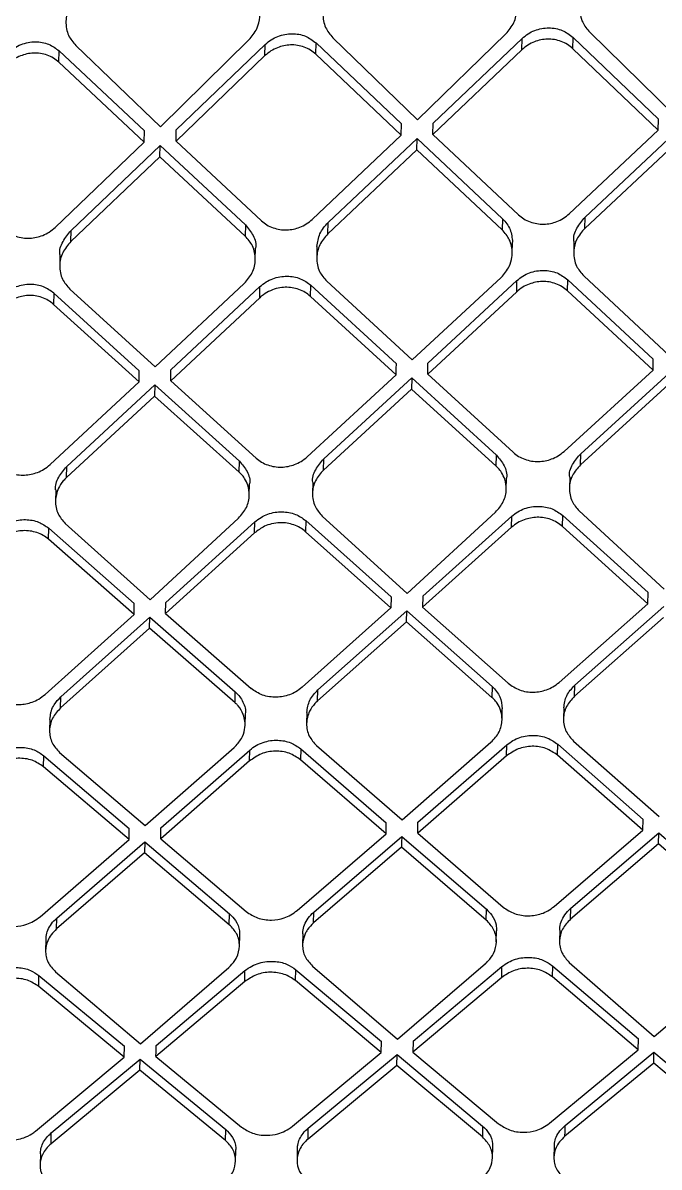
# Model space of a CAD drawing. Extents: x 939 to 1039, y 781 to 934.
# Drawn here: x 962.289 to 963.174, y 880.54 to 882.131 of the extents above; entities that cross this region are included whole.
import ezdxf

# ---------------------------------------------------------------- set-up
doc = ezdxf.new("R2010")
doc.units = 0
doc.header["$MEASUREMENT"] = 0
doc.layers.add('1', color=4, linetype='Continuous')

# ---------------------------------------------------------------- blocks, each defined once
blk = doc.blocks.new('Envoy')
at = {"layer": '1', "color": 3, "linetype": 'Continuous', "lineweight": 25}
for p, q in [((23.8266, 82.8119), (23.9496, 82.9325)), ((24.066, 82.9357), (24.1839, 82.8217)), ((24.1839, 82.8217), (24.3068, 82.9411)), ((24.2058, 82.8169), (24.3295, 82.9347)), ((24.3292, 82.919), (24.3295, 82.9347)), ((24.4, 82.9203), (24.4003, 82.936)), ((24.4003, 82.936), (24.519, 82.8226)), ((24.4233, 82.9432), (24.5411, 82.8281)), ((23.6854, 82.9016), (23.6857, 82.9172)), ((23.6857, 82.9173), (23.8045, 82.806)), ((23.7087, 82.9249), (23.8266, 82.8119)), ((23.8485, 82.8074), (23.9723, 82.9263)), ((23.9719, 82.9107), (23.9723, 82.9263)), ((24.0427, 82.9126), (24.043, 82.9283)), ((24.043, 82.9283), (24.1618, 82.8159)), ((24.3292, 82.919), (24.2054, 82.8013)), ((24.5186, 82.807), (24.3999, 82.9203)), ((23.8041, 82.7904), (23.6854, 82.9015)), ((23.9719, 82.9107), (23.8482, 82.7918)), ((24.1614, 82.8003), (24.0427, 82.9126)), ((24.5186, 82.807), (24.519, 82.8226)), ((23.8041, 82.7904), (23.8045, 82.806)), ((23.8482, 82.7918), (23.8485, 82.8074)), ((24.1614, 82.8003), (24.1618, 82.8159)), ((24.2054, 82.8013), (24.2058, 82.8169)), ((24.3949, 82.6909), (24.5186, 82.807)), ((23.6804, 82.672), (23.8041, 82.7904)), ((23.8482, 82.7918), (23.9669, 82.6812)), ((24.0377, 82.6831), (24.1614, 82.8003)), ((24.0596, 82.6787), (24.1833, 82.7956)), ((24.183, 82.78), (24.1833, 82.7956)), ((24.1833, 82.7956), (24.3021, 82.6841)), ((24.2054, 82.8013), (24.3242, 82.6896)), ((24.4168, 82.6862), (24.5405, 82.802)), ((23.7023, 82.6678), (23.826, 82.7859)), ((23.8257, 82.7702), (23.826, 82.7859)), ((23.826, 82.7859), (23.9448, 82.6755)), ((24.183, 82.78), (24.0593, 82.6631)), ((24.3017, 82.6686), (24.183, 82.78)), ((24.5402, 82.7864), (24.4165, 82.6706)), ((23.8257, 82.7702), (23.7019, 82.6522)), ((23.9444, 82.66), (23.8257, 82.7702)), ((23.9448, 82.6755), (23.9444, 82.66)), ((24.0592, 82.6631), (24.0596, 82.6787)), ((24.3021, 82.6841), (24.3017, 82.6686)), ((24.4165, 82.6706), (24.4168, 82.6862)), ((23.7019, 82.6522), (23.7023, 82.6678)), ((24.0442, 82.6452), (24.0439, 82.6297)), ((24.3156, 82.6358), (24.316, 82.6513)), ((24.4015, 82.6528), (24.4011, 82.6373)), ((23.6869, 82.6342), (23.6866, 82.6186)), ((23.9584, 82.6273), (23.9587, 82.6429)), ((24.0578, 82.5971), (24.1766, 82.4877)), ((24.1766, 82.4877), (24.3003, 82.6025)), ((24.1985, 82.4834), (24.3222, 82.598)), ((24.3218, 82.5825), (24.3222, 82.598)), ((24.3926, 82.5837), (24.3929, 82.5992)), ((24.3929, 82.5992), (24.5117, 82.4889)), ((24.4151, 82.6046), (24.5338, 82.494)), ((23.6784, 82.5805), (23.678, 82.5649)), ((23.7972, 82.4726), (23.6784, 82.5805)), ((23.7005, 82.5862), (23.8193, 82.4781)), ((23.8193, 82.4781), (23.943, 82.5939)), ((23.8412, 82.474), (23.9649, 82.5896)), ((23.9646, 82.5741), (23.9649, 82.5896)), ((24.0353, 82.576), (24.0357, 82.5915)), ((24.0357, 82.5916), (24.1545, 82.4824)), ((24.3218, 82.5825), (24.1982, 82.4679)), ((24.5114, 82.4734), (24.3926, 82.5837)), ((23.678, 82.5649), (23.7968, 82.4571)), ((23.9646, 82.5741), (23.8409, 82.4585)), ((24.1541, 82.4669), (24.0353, 82.576)), ((24.5114, 82.4734), (24.5117, 82.4889)), ((23.7968, 82.4571), (23.7972, 82.4726)), ((23.8409, 82.4585), (23.8412, 82.474)), ((24.1982, 82.4679), (24.1985, 82.4834)), ((24.3877, 82.3605), (24.5114, 82.4734)), ((24.4108, 82.3573), (24.5333, 82.4689)), ((23.6731, 82.3423), (23.7968, 82.4571)), ((23.6963, 82.3396), (23.8187, 82.4531)), ((23.8187, 82.4531), (23.8184, 82.4376)), ((23.8187, 82.4531), (23.9364, 82.347)), ((23.8409, 82.4585), (23.9597, 82.3512)), ((24.0305, 82.353), (24.1541, 82.4669)), ((24.0536, 82.3501), (24.176, 82.4627)), ((24.176, 82.4626), (24.1757, 82.4472)), ((24.176, 82.4627), (24.2937, 82.3553)), ((24.1982, 82.4679), (24.317, 82.3593)), ((24.5329, 82.4534), (24.4105, 82.3419)), ((23.8184, 82.4376), (23.6959, 82.3241)), ((23.9361, 82.3316), (23.8184, 82.4376)), ((24.1757, 82.4472), (24.0532, 82.3347)), ((24.2934, 82.3399), (24.1757, 82.4472)), ((23.9361, 82.3316), (23.9364, 82.347)), ((24.0532, 82.3347), (24.0536, 82.3501)), ((24.2934, 82.3399), (24.2937, 82.3553)), ((24.4105, 82.3419), (24.4108, 82.3573)), ((23.6959, 82.3241), (23.6963, 82.3396)), ((23.95, 82.2999), (23.9504, 82.3153)), ((24.0382, 82.3176), (24.0379, 82.3022)), ((24.3073, 82.308), (24.3076, 82.3234)), ((24.3955, 82.3249), (24.3951, 82.3095)), ((23.6809, 82.307), (23.6806, 82.2916)), ((24.4087, 82.2779), (24.5267, 82.1689)), ((23.8122, 82.1542), (23.935, 82.2678)), ((23.8341, 82.1505), (23.9578, 82.2626)), ((23.9574, 82.2472), (23.9578, 82.2626)), ((24.0285, 82.2644), (24.0282, 82.249)), ((24.0285, 82.2644), (24.1474, 82.1584)), ((24.0515, 82.2708), (24.1695, 82.1632)), ((24.1695, 82.1632), (24.2923, 82.276)), ((24.1914, 82.1593), (24.315, 82.2705)), ((24.3147, 82.2551), (24.315, 82.2705)), ((24.3854, 82.2563), (24.3858, 82.2717)), ((24.3858, 82.2717), (24.5046, 82.1643)), ((23.6709, 82.2385), (23.6712, 82.2539)), ((23.6712, 82.2539), (23.7901, 82.1492)), ((23.6942, 82.2604), (23.8122, 82.1542)), ((23.9574, 82.2472), (23.8338, 82.1352)), ((24.147, 82.143), (24.0282, 82.249)), ((24.3147, 82.2551), (24.1911, 82.1439)), ((24.5043, 82.1489), (24.3854, 82.2563)), ((23.7898, 82.1339), (23.6709, 82.2385)), ((24.1474, 82.1584), (24.147, 82.143)), ((24.1914, 82.1593), (24.1911, 82.1439)), ((24.5043, 82.1489), (24.5046, 82.1643)), ((23.7898, 82.1339), (23.7901, 82.1492)), ((23.8338, 82.1352), (23.8341, 82.1505)), ((23.8338, 82.1352), (23.9527, 82.031)), ((24.147, 82.143), (24.0235, 82.0327)), ((24.0454, 82.0291), (24.169, 82.1392)), ((24.1686, 82.1238), (24.169, 82.1392)), ((24.169, 82.1392), (24.2878, 82.0338)), ((24.1911, 82.1439), (24.3099, 82.0383)), ((24.3807, 82.0394), (24.5043, 82.1489)), ((24.4026, 82.0355), (24.5262, 82.1448)), ((23.6662, 82.0228), (23.7898, 82.1339)), ((23.6881, 82.0194), (23.8117, 82.1303)), ((23.8114, 82.1149), (23.8117, 82.1303)), ((23.8117, 82.1303), (23.9306, 82.0263)), ((24.1686, 82.1238), (24.0451, 82.0138)), ((24.2875, 82.0185), (24.1686, 82.1238)), ((24.5258, 82.1295), (24.4023, 82.0202)), ((23.8114, 82.1149), (23.6878, 82.0041)), ((23.9303, 82.011), (23.8114, 82.1149)), ((23.9303, 82.011), (23.9306, 82.0263)), ((24.0451, 82.0138), (24.0454, 82.0291)), ((24.2878, 82.0338), (24.2875, 82.0185)), ((24.4023, 82.0202), (24.4026, 82.0355)), ((23.6878, 82.0041), (23.6881, 82.0194)), ((23.9442, 81.9802), (23.9446, 81.9956)), ((24.0301, 81.9976), (24.0297, 81.9823)), ((24.3015, 81.9876), (24.3018, 82.0028)), ((24.3873, 82.0041), (24.3869, 81.9888)), ((23.6728, 81.988), (23.6724, 81.9727)), ((23.8054, 81.8405), (23.9289, 81.949)), ((23.8273, 81.8373), (23.9508, 81.9455)), ((23.9505, 81.9303), (23.9508, 81.9455)), ((24.0216, 81.9472), (24.0213, 81.9319)), ((24.0216, 81.9472), (24.1405, 81.8442)), ((24.0437, 81.9516), (24.1626, 81.8484)), ((24.1626, 81.8484), (24.2861, 81.9562)), ((24.1845, 81.845), (24.3081, 81.9525)), ((24.3077, 81.9373), (24.3081, 81.9525)), ((24.3785, 81.9383), (24.3788, 81.9535)), ((24.3788, 81.9535), (24.4977, 81.8491)), ((24.4009, 81.9579), (24.5198, 81.8532)), ((23.664, 81.9223), (23.6643, 81.9376)), ((23.6643, 81.9376), (23.7832, 81.8362)), ((23.6864, 81.9422), (23.8054, 81.8405)), ((23.9505, 81.9303), (23.827, 81.8221)), ((24.1402, 81.8289), (24.0213, 81.9319)), ((24.3077, 81.9373), (24.1842, 81.8297)), ((24.4974, 81.8339), (24.3785, 81.9383)), ((23.7829, 81.8209), (23.664, 81.9223)), ((24.4974, 81.8339), (24.4977, 81.8491)), ((23.7829, 81.8209), (23.7832, 81.8362)), ((24.1402, 81.8289), (24.1405, 81.8442)), ((24.1842, 81.8297), (24.1845, 81.845)), ((24.3739, 81.728), (24.4974, 81.8339)), ((23.6594, 81.7138), (23.7829, 81.8209)), ((23.6825, 81.712), (23.8049, 81.8178)), ((23.8049, 81.8178), (23.8045, 81.8025)), ((23.8049, 81.8178), (23.9227, 81.7179)), ((23.827, 81.8221), (23.9459, 81.721)), ((24.0167, 81.7224), (24.1402, 81.8289)), ((24.0398, 81.7203), (24.1621, 81.8255)), ((24.1621, 81.8255), (24.2799, 81.7242)), ((24.1842, 81.8297), (24.3031, 81.7271)), ((24.397, 81.7256), (24.5193, 81.8302)), ((24.519, 81.815), (24.5193, 81.8302)), ((24.5193, 81.8302), (24.6371, 81.7275)), ((23.8045, 81.8025), (23.6822, 81.6968)), ((23.9223, 81.7027), (23.8045, 81.8025)), ((24.1618, 81.8103), (24.0395, 81.7051)), ((24.2796, 81.709), (24.1618, 81.8103)), ((24.519, 81.815), (24.3967, 81.7104)), ((24.6367, 81.7123), (24.519, 81.815)), ((24.2796, 81.709), (24.2799, 81.7242)), ((24.3967, 81.7104), (24.397, 81.7256)), ((23.6822, 81.6968), (23.6825, 81.712)), ((23.9223, 81.7027), (23.9227, 81.7179)), ((24.0395, 81.7051), (24.0398, 81.7203)), ((24.0245, 81.69), (24.0242, 81.6747)), ((24.2935, 81.679), (24.2939, 81.694)), ((24.3817, 81.6953), (24.3814, 81.68)), ((23.6672, 81.6818), (23.6669, 81.6664)), ((23.9363, 81.6729), (23.9367, 81.688)), ((23.7987, 81.5373), (23.9214, 81.643)), ((24.0378, 81.6452), (24.1559, 81.5437)), ((24.1559, 81.5437), (24.2786, 81.6489)), ((24.1779, 81.5408), (24.3013, 81.6445)), ((24.301, 81.6293), (24.3013, 81.6444)), ((24.3717, 81.63), (24.3721, 81.6452)), ((24.3721, 81.6452), (24.491, 81.5439)), ((24.395, 81.6503), (24.5131, 81.5473)), ((24.5131, 81.5473), (24.6357, 81.6521)), ((23.6573, 81.6169), (23.6576, 81.6321)), ((23.6576, 81.6321), (23.7766, 81.5337)), ((23.6806, 81.6373), (23.7987, 81.5373)), ((23.8207, 81.5347), (23.9441, 81.6388)), ((23.9438, 81.6236), (23.9441, 81.6387)), ((24.0145, 81.6249), (24.0149, 81.6401)), ((24.0149, 81.6401), (24.1339, 81.5402)), ((24.301, 81.6293), (24.1776, 81.5256)), ((24.4907, 81.5287), (24.3717, 81.63)), ((23.7763, 81.5185), (23.6573, 81.6169)), ((23.9438, 81.6236), (23.8203, 81.5195)), ((24.1335, 81.525), (24.0145, 81.6249)), ((23.7763, 81.5185), (23.7766, 81.5337)), ((24.1335, 81.525), (24.1339, 81.5402)), ((24.1779, 81.5408), (24.1776, 81.5256)), ((24.4907, 81.5287), (24.491, 81.5439)), ((23.6529, 81.4158), (23.7763, 81.5185)), ((23.6748, 81.4134), (23.7982, 81.5159)), ((23.7979, 81.5007), (23.7982, 81.5159)), ((23.7982, 81.5159), (23.9173, 81.4181)), ((23.8203, 81.5195), (23.9394, 81.4214)), ((24.0101, 81.4226), (24.1335, 81.525)), ((24.0321, 81.4199), (24.1555, 81.5221)), ((24.1551, 81.5069), (24.1555, 81.5221)), ((24.1555, 81.5221), (24.2745, 81.4228)), ((24.1776, 81.5256), (24.2965, 81.426)), ((24.3673, 81.4266), (24.4907, 81.5287)), ((24.3892, 81.4237), (24.5126, 81.5255)), ((24.5123, 81.5103), (24.5126, 81.5255)), ((24.5126, 81.5255), (24.6316, 81.4248)), ((23.7979, 81.5007), (23.6745, 81.3982)), ((23.917, 81.4029), (23.7979, 81.5007)), ((24.1551, 81.5069), (24.0317, 81.4047)), ((24.2741, 81.4076), (24.1551, 81.5069)), ((24.5123, 81.5103), (24.3889, 81.4086)), ((24.6313, 81.4097), (24.5123, 81.5103)), ((24.0317, 81.4048), (24.0321, 81.4199)), ((24.2745, 81.4228), (24.2741, 81.4076)), ((23.6745, 81.3982), (23.6748, 81.4134)), ((23.917, 81.4029), (23.9173, 81.4181)), ((23.931, 81.3742), (23.9313, 81.3893)), ((24.0168, 81.3907), (24.0165, 81.3755)), ((24.2881, 81.3786), (24.2885, 81.3937)), ((24.3739, 81.3945), (24.3736, 81.3792)), ((23.6596, 81.3843), (23.6592, 81.3691))]:
    blk.add_line(p, q, dxfattribs=at)
at = {"layer": '1', "color": 3, "linetype": 'Continuous', "lineweight": 25, "flags": 128}
for points in [[(24.1541, 82.4669), (24.1543, 82.4756), (24.1545, 82.4824)], [(24.1621, 81.8255), (24.1619, 81.817), (24.1618, 81.8103)]]:
    blk.add_lwpolyline(points, dxfattribs=at)
at = {"layer": '1', "color": 3, "linetype": 'Continuous', "lineweight": 25}
for points, knots in [([(24.4251, 83.0107), (24.4209, 83.0057), (24.4126, 82.9958), (24.4091, 82.9795), (24.4102, 82.9666), (24.4138, 82.9546), (24.4196, 82.9476), (24.4233, 82.9432)], [0, 0, 0, 0, 0.248808, 0.498641, 0.642241, 0.773763, 1, 1, 1, 1]), ([(23.9496, 82.9325), (23.9537, 82.9375), (23.9615, 82.947), (23.9643, 82.9596), (23.9648, 82.9693), (23.964, 82.9767), (23.9603, 82.9887), (23.9544, 82.9957), (23.9507, 83.0001)], [0, 0, 0, 0, 0.248684, 0.4712, 0.498743, 0.641581, 0.772823, 1, 1, 1, 1]), ([(24.0678, 83.0032), (24.0637, 82.9983), (24.0558, 82.9889), (24.0529, 82.9764), (24.0523, 82.9667), (24.0529, 82.9592), (24.0565, 82.9472), (24.0623, 82.9401), (24.066, 82.9357)], [0, 0, 0, 0, 0.248726, 0.468606, 0.49884, 0.640832, 0.771761, 1, 1, 1, 1]), ([(24.3069, 82.9411), (24.311, 82.9461), (24.3192, 82.9561), (24.3225, 82.9723), (24.3213, 82.9853), (24.3175, 82.9972), (24.3117, 83.0042), (24.308, 83.0086)], [0, 0, 0, 0, 0.248733, 0.498528, 0.643009, 0.774827, 1, 1, 1, 1]), ([(23.7105, 82.9925), (23.7064, 82.9875), (23.6981, 82.9774), (23.6946, 82.9612), (23.6956, 82.9484), (23.6992, 82.9364), (23.705, 82.9293), (23.7087, 82.9249)], [0, 0, 0, 0, 0.248874, 0.498609, 0.639405, 0.76996, 1, 1, 1, 1]), ([(24.3295, 82.9347), (24.3322, 82.9369), (24.3374, 82.9414), (24.3467, 82.9459), (24.3565, 82.9487), (24.3696, 82.9498), (24.3858, 82.947), (24.3955, 82.9396), (24.4003, 82.936)], [0, 0, 0, 0, 0.134603, 0.266077, 0.394615, 0.520447, 0.76387, 1, 1, 1, 1]), ([(23.9723, 82.9264), (23.9749, 82.9286), (23.9802, 82.9332), (23.9897, 82.9378), (23.9995, 82.9406), (24.0126, 82.9418), (24.0287, 82.9391), (24.0383, 82.9318), (24.043, 82.9283)], [0, 0, 0, 0, 0.13654, 0.269368, 0.398672, 0.524772, 0.767112, 1, 1, 1, 1]), ([(24.4, 82.9203), (24.3975, 82.9224), (24.3926, 82.9265), (24.3838, 82.9308), (24.3743, 82.9333), (24.3617, 82.9342), (24.3488, 82.9315), (24.3371, 82.9257), (24.3319, 82.9213), (24.3292, 82.919)], [0, 0, 0, 0, 0.128149, 0.254211, 0.37854, 0.501459, 0.73579, 0.864217, 1, 1, 1, 1]), ([(23.6854, 82.9016), (23.6829, 82.9036), (23.6781, 82.9076), (23.6692, 82.9117), (23.6597, 82.9141), (23.6471, 82.9147), (23.6343, 82.9118), (23.6225, 82.9059), (23.6173, 82.9013), (23.6146, 82.899)], [0, 0, 0, 0, 0.126625, 0.252168, 0.376967, 0.501441, 0.732699, 0.861886, 1, 1, 1, 1]), ([(23.6149, 82.9147), (23.6176, 82.917), (23.623, 82.9216), (23.6325, 82.9264), (23.6425, 82.9293), (23.6555, 82.9305), (23.6715, 82.9279), (23.6811, 82.9207), (23.6857, 82.9173)], [0, 0, 0, 0, 0.138402, 0.272588, 0.402719, 0.529092, 0.770331, 1, 1, 1, 1]), ([(24.0427, 82.9126), (24.0402, 82.9146), (24.0354, 82.9187), (24.0265, 82.9229), (24.0171, 82.9253), (24.0044, 82.9261), (23.9916, 82.9233), (23.9798, 82.9174), (23.9746, 82.913), (23.9719, 82.9107)], [0, 0, 0, 0, 0.127381, 0.253212, 0.377779, 0.5015, 0.734302, 0.863091, 1, 1, 1, 1]), ([(23.9448, 82.6755), (23.9486, 82.6708), (23.9563, 82.6614), (23.9601, 82.6489), (23.9587, 82.6429), (23.9587, 82.6429)], [0, 0, 0, 0, 0.502267, 0.994864, 1, 1, 1, 1]), ([(23.9669, 82.6812), (23.9693, 82.6792), (23.9742, 82.6752), (23.983, 82.6712), (23.9924, 82.6688), (24.0052, 82.668), (24.018, 82.6707), (24.0298, 82.6765), (24.035, 82.6809), (24.0377, 82.6831)], [0, 0, 0, 0, 0.125752, 0.251042, 0.376151, 0.501358, 0.735165, 0.863758, 1, 1, 1, 1]), ([(24.0442, 82.6452), (24.045, 82.6514), (24.0466, 82.6639), (24.0553, 82.6737), (24.0596, 82.6787)], [0, 0, 0, 0, 0.499693, 1, 1, 1, 1]), ([(24.3021, 82.6841), (24.3062, 82.6793), (24.3144, 82.6698), (24.3154, 82.6574), (24.316, 82.6513)], [0, 0, 0, 0, 0.503681, 1, 1, 1, 1]), ([(24.3242, 82.6896), (24.3266, 82.6876), (24.3315, 82.6836), (24.3403, 82.6794), (24.3497, 82.6769), (24.3624, 82.676), (24.3753, 82.6786), (24.3871, 82.6844), (24.3923, 82.6887), (24.3949, 82.6909)], [0, 0, 0, 0, 0.126621, 0.252193, 0.376982, 0.50131, 0.736848, 0.865022, 1, 1, 1, 1]), ([(24.4015, 82.6529), (24.4015, 82.6529), (24.4003, 82.6589), (24.4047, 82.6716), (24.4128, 82.6813), (24.4168, 82.6862)], [0, 0, 0, 0, 0.001048, 0.501717, 1, 1, 1, 1]), ([(23.6096, 82.6694), (23.612, 82.6674), (23.6168, 82.6635), (23.6256, 82.6595), (23.6351, 82.6572), (23.6478, 82.6565), (23.6606, 82.6594), (23.6724, 82.6653), (23.6776, 82.6697), (23.6804, 82.672)], [0, 0, 0, 0, 0.124856, 0.249848, 0.375241, 0.501285, 0.733376, 0.862424, 1, 1, 1, 1]), ([(23.6869, 82.6342), (23.6869, 82.6342), (23.6857, 82.6402), (23.6902, 82.653), (23.6982, 82.6629), (23.7023, 82.6678)], [0, 0, 0, 0, 0.000327, 0.500795, 1, 1, 1, 1]), ([(23.943, 82.5939), (23.9472, 82.5988), (23.9555, 82.6086), (23.959, 82.6245), (23.9578, 82.6371), (23.9541, 82.6488), (23.9482, 82.6556), (23.9444, 82.66)], [0, 0, 0, 0, 0.24904, 0.498605, 0.639788, 0.770538, 1, 1, 1, 1]), ([(24.0592, 82.6631), (24.0551, 82.6582), (24.0467, 82.6484), (24.0433, 82.6325), (24.0444, 82.62), (24.0481, 82.6083), (24.054, 82.6014), (24.0578, 82.5971)], [0, 0, 0, 0, 0.249115, 0.498679, 0.63862, 0.768927, 1, 1, 1, 1]), ([(24.3003, 82.6025), (24.3045, 82.6074), (24.3117, 82.6158), (24.3149, 82.6274), (24.3155, 82.6334), (24.3156, 82.6351), (24.3157, 82.639), (24.3151, 82.6457), (24.3113, 82.6574), (24.3054, 82.6643), (24.3017, 82.6686)], [0, 0, 0, 0, 0.248768, 0.431474, 0.479738, 0.496931, 0.499055, 0.641916, 0.77314, 1, 1, 1, 1]), ([(24.4165, 82.6706), (24.4123, 82.6658), (24.4044, 82.6566), (24.4015, 82.6443), (24.401, 82.6348), (24.4017, 82.6275), (24.4054, 82.6158), (24.4113, 82.6089), (24.415, 82.6046)], [0, 0, 0, 0, 0.248969, 0.469997, 0.498906, 0.640485, 0.771304, 1, 1, 1, 1]), ([(23.7019, 82.6522), (23.6978, 82.6473), (23.6894, 82.6374), (23.6859, 82.6216), (23.6871, 82.6091), (23.6907, 82.5974), (23.6967, 82.5906), (23.7005, 82.5862)], [0, 0, 0, 0, 0.249166, 0.498702, 0.637209, 0.767012, 1, 1, 1, 1]), ([(24.3222, 82.598), (24.3248, 82.6002), (24.3301, 82.6046), (24.3395, 82.609), (24.3494, 82.6117), (24.3625, 82.6127), (24.3785, 82.6099), (24.3882, 82.6028), (24.3929, 82.5992)], [0, 0, 0, 0, 0.135599, 0.267938, 0.397112, 0.52329, 0.766337, 1, 1, 1, 1]), ([(23.9649, 82.5896), (23.9676, 82.5919), (23.973, 82.5964), (23.9825, 82.6009), (23.9925, 82.6036), (24.0056, 82.6046), (24.0215, 82.602), (24.031, 82.595), (24.0357, 82.5916)], [0, 0, 0, 0, 0.13792, 0.271907, 0.402079, 0.528608, 0.770335, 1, 1, 1, 1]), ([(24.3926, 82.5837), (24.3901, 82.5858), (24.3853, 82.5898), (24.3764, 82.5939), (24.367, 82.5964), (24.3544, 82.5972), (24.3416, 82.5947), (24.3298, 82.589), (24.3245, 82.5847), (24.3218, 82.5825)], [0, 0, 0, 0, 0.127387, 0.25322, 0.37771, 0.501178, 0.734705, 0.86343, 1, 1, 1, 1]), ([(23.6784, 82.5805), (23.6738, 82.5838), (23.6643, 82.5906), (23.6486, 82.5932), (23.6355, 82.5922), (23.6255, 82.5894), (23.6158, 82.5848), (23.6103, 82.5802), (23.6076, 82.5779)], [0, 0, 0, 0, 0.22539, 0.465688, 0.592616, 0.723838, 0.859613, 1, 1, 1, 1]), ([(24.0353, 82.576), (24.0329, 82.578), (24.028, 82.582), (24.0192, 82.586), (24.0098, 82.5884), (24, 82.589), (23.9897, 82.5877), (23.9794, 82.5843), (23.9707, 82.5796), (23.9662, 82.5756), (23.9646, 82.5741)], [0, 0, 0, 0, 0.126359, 0.251754, 0.37646, 0.500722, 0.623888, 0.76719, 0.913225, 1, 1, 1, 1]), ([(23.678, 82.565), (23.6756, 82.5669), (23.6707, 82.5708), (23.6619, 82.5748), (23.6525, 82.5771), (23.6399, 82.5777), (23.6271, 82.5749), (23.6153, 82.5691), (23.61, 82.5647), (23.6072, 82.5623)], [0, 0, 0, 0, 0.125562, 0.250785, 0.375876, 0.501155, 0.730499, 0.860309, 1, 1, 1, 1]), ([(24.317, 82.3593), (24.3194, 82.3573), (24.3242, 82.3534), (24.333, 82.3494), (24.3424, 82.3469), (24.3551, 82.346), (24.368, 82.3486), (24.3798, 82.3541), (24.385, 82.3583), (24.3877, 82.3605)], [0, 0, 0, 0, 0.125667, 0.250965, 0.376009, 0.501078, 0.73599, 0.864425, 1, 1, 1, 1]), ([(23.6024, 82.3397), (23.6074, 82.3362), (23.6151, 82.3308), (23.6278, 82.3279), (23.6404, 82.3272), (23.6532, 82.33), (23.6651, 82.3356), (23.6704, 82.34), (23.6732, 82.3422)], [0, 0, 0, 0, 0.247193, 0.373113, 0.500372, 0.730933, 0.860739, 1, 1, 1, 1]), ([(23.9364, 82.347), (23.9403, 82.3424), (23.9479, 82.3334), (23.9517, 82.3212), (23.9503, 82.3154), (23.9503, 82.3153)], [0, 0, 0, 0, 0.502285, 0.991061, 1, 1, 1, 1]), ([(23.9597, 82.3512), (23.9621, 82.3493), (23.9669, 82.3454), (23.9757, 82.3415), (23.9851, 82.3391), (23.9978, 82.3383), (24.0107, 82.3409), (24.0225, 82.3465), (24.0278, 82.3508), (24.0305, 82.353)], [0, 0, 0, 0, 0.124634, 0.249582, 0.375015, 0.501083, 0.733799, 0.862795, 1, 1, 1, 1]), ([(24.0382, 82.3176), (24.0382, 82.3176), (24.0372, 82.3235), (24.0415, 82.3359), (24.0495, 82.3454), (24.0536, 82.3501)], [0, 0, 0, 0, 0.004228, 0.502526, 1, 1, 1, 1]), ([(24.2937, 82.3553), (24.2975, 82.3507), (24.3051, 82.3416), (24.3089, 82.3294), (24.3076, 82.3236), (24.3075, 82.3234)], [0, 0, 0, 0, 0.498629, 0.986558, 1, 1, 1, 1]), ([(24.3955, 82.3249), (24.3955, 82.3249), (24.394, 82.3306), (24.3988, 82.3432), (24.4068, 82.3526), (24.4108, 82.3573)], [0, 0, 0, 0, 0.000548, 0.500955, 1, 1, 1, 1]), ([(24.4105, 82.3419), (24.4063, 82.3372), (24.398, 82.3277), (24.3945, 82.3124), (24.3956, 82.3002), (24.3992, 82.2889), (24.405, 82.2822), (24.4087, 82.2779)], [0, 0, 0, 0, 0.249358, 0.498897, 0.63862, 0.768817, 1, 1, 1, 1]), ([(23.6809, 82.307), (23.6809, 82.3071), (23.6798, 82.3129), (23.6842, 82.3253), (23.6922, 82.3348), (23.6963, 82.3396)], [0, 0, 0, 0, 0.006076, 0.50317, 1, 1, 1, 1]), ([(23.935, 82.2678), (23.9392, 82.2726), (23.9474, 82.2821), (23.951, 82.2987), (23.949, 82.3127), (23.9443, 82.3223), (23.9399, 82.3283), (23.9371, 82.3307), (23.9361, 82.3316)], [0, 0, 0, 0, 0.249418, 0.498327, 0.694249, 0.843135, 0.944944, 1, 1, 1, 1]), ([(24.0532, 82.3347), (24.0491, 82.3299), (24.0408, 82.3205), (24.0373, 82.3052), (24.0384, 82.2931), (24.0419, 82.2818), (24.0477, 82.2751), (24.0515, 82.2708)], [0, 0, 0, 0, 0.249388, 0.498901, 0.636708, 0.766299, 1, 1, 1, 1]), ([(24.2923, 82.276), (24.2964, 82.2807), (24.3046, 82.2902), (24.3082, 82.3068), (24.3062, 82.3209), (24.3015, 82.3306), (24.2971, 82.3366), (24.2943, 82.339), (24.2934, 82.3399)], [0, 0, 0, 0, 0.249285, 0.498346, 0.695515, 0.844885, 0.94627, 1, 1, 1, 1]), ([(23.6959, 82.3241), (23.6944, 82.3226), (23.6899, 82.3182), (23.6833, 82.3077), (23.68, 82.2946), (23.681, 82.2826), (23.6845, 82.2714), (23.6904, 82.2647), (23.6942, 82.2604)], [0, 0, 0, 0, 0.084077, 0.250228, 0.499457, 0.635501, 0.764392, 1, 1, 1, 1]), ([(24.315, 82.2705), (24.3177, 82.2727), (24.3231, 82.277), (24.3326, 82.2813), (24.3425, 82.2838), (24.3556, 82.2847), (24.3715, 82.282), (24.3811, 82.275), (24.3858, 82.2717)], [0, 0, 0, 0, 0.137092, 0.270563, 0.400529, 0.527133, 0.769485, 1, 1, 1, 1]), ([(23.6004, 82.2514), (23.6033, 82.2537), (23.6088, 82.2582), (23.6187, 82.2627), (23.6289, 82.2653), (23.642, 82.2662), (23.6575, 82.2636), (23.6668, 82.257), (23.6712, 82.2539)], [0, 0, 0, 0, 0.143044, 0.280841, 0.413399, 0.540887, 0.779849, 1, 1, 1, 1]), ([(23.9578, 82.2626), (23.9605, 82.2648), (23.966, 82.2692), (23.9757, 82.2736), (23.9857, 82.2762), (23.9988, 82.2771), (24.0145, 82.2744), (24.024, 82.2677), (24.0285, 82.2644)], [0, 0, 0, 0, 0.139995, 0.27557, 0.406801, 0.53384, 0.774535, 1, 1, 1, 1]), ([(24.3854, 82.2563), (24.383, 82.2582), (24.3781, 82.2621), (24.3665, 82.2675), (24.3506, 82.2701), (24.3346, 82.267), (24.3227, 82.2615), (24.3174, 82.2573), (24.3147, 82.2551)], [0, 0, 0, 0, 0.126741, 0.252487, 0.500328, 0.732692, 0.862048, 1, 1, 1, 1]), ([(23.6709, 82.2385), (23.6685, 82.2403), (23.6637, 82.2441), (23.6549, 82.2479), (23.6455, 82.2502), (23.6329, 82.2508), (23.6202, 82.2482), (23.6083, 82.2427), (23.6029, 82.2383), (23.6001, 82.236)], [0, 0, 0, 0, 0.124413, 0.249245, 0.374666, 0.500872, 0.726942, 0.857678, 1, 1, 1, 1]), ([(24.0282, 82.249), (24.0258, 82.251), (24.0209, 82.2548), (24.0122, 82.2587), (24.0027, 82.2611), (23.9922, 82.2617), (23.9815, 82.2602), (23.9689, 82.2562), (23.9618, 82.2506), (23.9574, 82.2472)], [0, 0, 0, 0, 0.125476, 0.250637, 0.375676, 0.500744, 0.651439, 0.784938, 1, 1, 1, 1]), ([(24.3099, 82.0383), (24.315, 82.0348), (24.3252, 82.0277), (24.3448, 82.0249), (24.3608, 82.0278), (24.3727, 82.0332), (24.378, 82.0373), (24.3807, 82.0394)], [0, 0, 0, 0, 0.248779, 0.499596, 0.73394, 0.863098, 1, 1, 1, 1]), ([(23.9306, 82.0263), (23.9328, 82.0242), (23.9372, 82.0199), (23.9426, 82.0099), (23.9458, 82.0012), (23.9445, 81.9957), (23.9445, 81.9956)], [0, 0, 0, 0, 0.256085, 0.507809, 0.996733, 1, 1, 1, 1]), ([(24.0235, 82.0327), (24.0207, 82.0305), (24.0154, 82.0263), (24.0035, 82.0209), (23.9907, 82.0185), (23.978, 82.0193), (23.9653, 82.0222), (23.9577, 82.0275), (23.9527, 82.031)], [0, 0, 0, 0, 0.139081, 0.268874, 0.499781, 0.626885, 0.753274, 1, 1, 1, 1]), ([(24.0301, 81.9976), (24.0309, 82.0035), (24.0325, 82.0152), (24.0411, 82.0245), (24.0454, 82.0291)], [0, 0, 0, 0, 0.499152, 1, 1, 1, 1]), ([(24.2878, 82.0338), (24.292, 82.0293), (24.3002, 82.0203), (24.3013, 82.0086), (24.3018, 82.0028)], [0, 0, 0, 0, 0.505742, 1, 1, 1, 1]), ([(24.3873, 82.0041), (24.3881, 82.0099), (24.3897, 82.0217), (24.3983, 82.0309), (24.4026, 82.0355)], [0, 0, 0, 0, 0.497854, 1, 1, 1, 1]), ([(23.5954, 82.0204), (23.6004, 82.017), (23.608, 82.0118), (23.6206, 82.009), (23.6332, 82.0083), (23.646, 82.0108), (23.6579, 82.0162), (23.6633, 82.0205), (23.6662, 82.0228)], [0, 0, 0, 0, 0.245013, 0.371445, 0.500176, 0.727154, 0.857951, 1, 1, 1, 1]), ([(23.6728, 81.988), (23.6733, 81.9915), (23.6739, 81.995), (23.6736, 81.9951), (23.6736, 81.9951), (23.6736, 81.9951), (23.6736, 81.9951), (23.6736, 81.9951), (23.6736, 81.9953), (23.674, 81.997), (23.6753, 82.0015), (23.6791, 82.0101), (23.6847, 82.0159), (23.6881, 82.0194)], [0, 0, 0, 0, 0.207092, 0.207103, 0.207162, 0.207222, 0.20737, 0.20777, 0.211002, 0.218915, 0.353535, 0.614103, 1, 1, 1, 1]), ([(23.9289, 81.949), (23.9327, 81.953), (23.9397, 81.9605), (23.9441, 81.9735), (23.9445, 81.985), (23.9417, 81.9963), (23.937, 82.0043), (23.9323, 82.0094), (23.9308, 82.0106), (23.9303, 82.011)], [0, 0, 0, 0, 0.220327, 0.413559, 0.579597, 0.71838, 0.913427, 0.970254, 1, 1, 1, 1]), ([(24.0451, 82.0138), (24.0449, 82.0137), (24.0445, 82.0133), (24.0432, 82.0121), (24.039, 82.0078), (24.0324, 81.9981), (24.0291, 81.9851), (24.0303, 81.9734), (24.0339, 81.9623), (24.0398, 81.9558), (24.0437, 81.9516)], [0, 0, 0, 0, 0.007298, 0.021449, 0.070403, 0.250355, 0.499582, 0.634556, 0.763111, 1, 1, 1, 1]), ([(24.2861, 81.9562), (24.2903, 81.9608), (24.2987, 81.97), (24.3024, 81.9864), (24.3003, 82.0002), (24.2956, 82.0097), (24.2911, 82.0155), (24.2884, 82.0178), (24.2875, 82.0185)], [0, 0, 0, 0, 0.24943, 0.498606, 0.699179, 0.849646, 0.949867, 1, 1, 1, 1]), ([(24.4023, 82.0202), (24.3981, 82.0156), (24.3897, 82.0065), (24.3863, 81.9915), (24.3875, 81.9797), (24.3912, 81.9686), (24.3971, 81.9621), (24.4009, 81.9579)], [0, 0, 0, 0, 0.249583, 0.499071, 0.636263, 0.765624, 1, 1, 1, 1]), ([(23.6878, 82.0041), (23.6836, 81.9995), (23.6752, 81.9902), (23.6718, 81.9754), (23.6729, 81.9638), (23.6765, 81.9529), (23.6825, 81.9464), (23.6864, 81.9422)], [0, 0, 0, 0, 0.249716, 0.499149, 0.632464, 0.760527, 1, 1, 1, 1]), ([(24.3081, 81.9525), (24.3108, 81.9547), (24.3163, 81.9589), (24.326, 81.9631), (24.336, 81.9655), (24.3491, 81.9662), (24.3648, 81.9634), (24.3743, 81.9568), (24.3788, 81.9535)], [0, 0, 0, 0, 0.139532, 0.274852, 0.406057, 0.533136, 0.774222, 1, 1, 1, 1]), ([(23.5935, 81.9354), (23.5965, 81.9377), (23.6022, 81.9422), (23.6125, 81.9465), (23.6229, 81.9489), (23.636, 81.9496), (23.651, 81.9468), (23.6601, 81.9406), (23.6643, 81.9376)], [0, 0, 0, 0, 0.147999, 0.289412, 0.424242, 0.552558, 0.788829, 1, 1, 1, 1]), ([(24.0213, 81.9319), (24.0162, 81.9354), (24.006, 81.9423), (23.9861, 81.9449), (23.9661, 81.9413), (23.9557, 81.9339), (23.9505, 81.9303)], [0, 0, 0, 0, 0.248832, 0.500134, 0.749805, 1, 1, 1, 1]), ([(23.9508, 81.9455), (23.9537, 81.9478), (23.9593, 81.9521), (23.9692, 81.9564), (23.9794, 81.9588), (23.9925, 81.9595), (24.0079, 81.9567), (24.0172, 81.9503), (24.0216, 81.9472)], [0, 0, 0, 0, 0.143508, 0.281696, 0.414579, 0.542268, 0.781083, 1, 1, 1, 1]), ([(24.3785, 81.9383), (24.3734, 81.9418), (24.3631, 81.9489), (24.3433, 81.9517), (24.3234, 81.9482), (24.3129, 81.9409), (24.3077, 81.9373)], [0, 0, 0, 0, 0.250641, 0.500178, 0.749849, 1, 1, 1, 1]), ([(23.664, 81.9223), (23.6589, 81.9257), (23.6513, 81.9309), (23.6387, 81.9337), (23.6256, 81.9344), (23.6088, 81.9312), (23.5984, 81.9238), (23.5932, 81.9201)], [0, 0, 0, 0, 0.246651, 0.372882, 0.500752, 0.750122, 1, 1, 1, 1]), ([(23.827, 81.8221), (23.827, 81.8249), (23.8271, 81.83), (23.8272, 81.8351), (23.8273, 81.8373)], [0, 0, 0, 0, 0.559978, 1, 1, 1, 1]), ([(23.9459, 81.721), (23.9509, 81.7176), (23.9584, 81.7125), (23.9711, 81.7096), (23.9836, 81.7087), (23.9964, 81.711), (24.0084, 81.7161), (24.0138, 81.7203), (24.0167, 81.7224)], [0, 0, 0, 0, 0.243799, 0.370473, 0.499998, 0.725813, 0.856956, 1, 1, 1, 1]), ([(24.2799, 81.7242), (24.2825, 81.7215), (24.2888, 81.7152), (24.2934, 81.7044), (24.2937, 81.6968), (24.2938, 81.694)], [0, 0, 0, 0, 0.314772, 0.750566, 1, 1, 1, 1]), ([(24.3031, 81.7271), (24.3081, 81.7237), (24.3157, 81.7185), (24.3284, 81.7155), (24.341, 81.7145), (24.3539, 81.7168), (24.3658, 81.7219), (24.3711, 81.7259), (24.3739, 81.728)], [0, 0, 0, 0, 0.24606, 0.372193, 0.500035, 0.731464, 0.861197, 1, 1, 1, 1]), ([(24.3818, 81.6953), (24.3818, 81.6959), (24.3815, 81.6996), (24.3835, 81.7069), (24.3882, 81.7169), (24.394, 81.7226), (24.397, 81.7256)], [0, 0, 0, 0, 0.04713, 0.337071, 0.654692, 1, 1, 1, 1]), ([(23.5886, 81.7118), (23.5935, 81.7085), (23.601, 81.7035), (23.6137, 81.7007), (23.6261, 81.6999), (23.6387, 81.7022), (23.6507, 81.7073), (23.6564, 81.7116), (23.6594, 81.7138)], [0, 0, 0, 0, 0.241202, 0.368523, 0.49992, 0.716924, 0.850307, 1, 1, 1, 1]), ([(23.6675, 81.6818), (23.6675, 81.6833), (23.6674, 81.6878), (23.6699, 81.6954), (23.6746, 81.7043), (23.6798, 81.7094), (23.6825, 81.712)], [0, 0, 0, 0, 0.136227, 0.408107, 0.696033, 1, 1, 1, 1]), ([(23.9227, 81.7179), (23.9257, 81.7149), (23.9323, 81.708), (23.9365, 81.6972), (23.9365, 81.6901), (23.9365, 81.688)], [0, 0, 0, 0, 0.360868, 0.81207, 1, 1, 1, 1]), ([(24.0247, 81.69), (24.0247, 81.6911), (24.0246, 81.6953), (24.0267, 81.7028), (24.0315, 81.7122), (24.037, 81.7175), (24.0398, 81.7203)], [0, 0, 0, 0, 0.098893, 0.378378, 0.678728, 1, 1, 1, 1]), ([(24.2786, 81.6489), (24.2786, 81.649), (24.2787, 81.6491), (24.2791, 81.6494), (24.2803, 81.6505), (24.2845, 81.6546), (24.2911, 81.6639), (24.2942, 81.6766), (24.293, 81.6879), (24.2893, 81.6986), (24.2834, 81.7049), (24.2796, 81.709)], [0, 0, 0, 0, 0.002181, 0.006181, 0.019546, 0.067899, 0.250467, 0.499732, 0.635774, 0.764628, 1, 1, 1, 1]), ([(24.3967, 81.7104), (24.3925, 81.706), (24.3842, 81.6971), (24.3808, 81.6828), (24.3818, 81.6715), (24.3854, 81.6608), (24.3912, 81.6544), (24.395, 81.6503)], [0, 0, 0, 0, 0.249806, 0.499328, 0.633416, 0.761729, 1, 1, 1, 1]), ([(23.6822, 81.6968), (23.6795, 81.6942), (23.6745, 81.6892), (23.6688, 81.679), (23.6664, 81.6685), (23.6674, 81.6583), (23.6708, 81.6477), (23.6767, 81.6414), (23.6806, 81.6373)], [0, 0, 0, 0, 0.153884, 0.288662, 0.500167, 0.629798, 0.756467, 1, 1, 1, 1]), ([(23.9214, 81.643), (23.9245, 81.6461), (23.9285, 81.6501), (23.9314, 81.6551), (23.9321, 81.6564), (23.9349, 81.6619), (23.937, 81.6706), (23.9358, 81.6817), (23.9321, 81.6924), (23.9262, 81.6986), (23.9223, 81.7027)], [0, 0, 0, 0, 0.182847, 0.231151, 0.248396, 0.250508, 0.499791, 0.633292, 0.761328, 1, 1, 1, 1]), ([(24.0395, 81.7051), (24.0364, 81.7021), (24.0325, 81.6983), (24.0295, 81.6933), (24.0259, 81.6866), (24.0236, 81.6775), (24.0246, 81.6664), (24.0281, 81.6557), (24.034, 81.6494), (24.0378, 81.6452)], [0, 0, 0, 0, 0.173705, 0.224313, 0.250618, 0.499859, 0.631559, 0.758954, 1, 1, 1, 1]), ([(23.5868, 81.6301), (23.5901, 81.6325), (23.5963, 81.6371), (23.6073, 81.6413), (23.6182, 81.6433), (23.6312, 81.6434), (23.6454, 81.6404), (23.6538, 81.6347), (23.6576, 81.6321)], [0, 0, 0, 0, 0.159693, 0.309531, 0.449502, 0.579589, 0.809258, 1, 1, 1, 1]), ([(23.9441, 81.6388), (23.9471, 81.641), (23.9531, 81.6454), (23.9635, 81.6495), (23.9741, 81.6517), (23.9871, 81.652), (24.002, 81.649), (24.0108, 81.6429), (24.0149, 81.6401)], [0, 0, 0, 0, 0.151292, 0.295119, 0.431439, 0.56033, 0.794772, 1, 1, 1, 1]), ([(24.3717, 81.63), (24.3667, 81.6335), (24.3565, 81.6403), (24.3366, 81.6431), (24.3167, 81.6399), (24.3062, 81.6328), (24.301, 81.6293)], [0, 0, 0, 0, 0.248744, 0.499972, 0.749865, 1, 1, 1, 1]), ([(24.3013, 81.6445), (24.3042, 81.6466), (24.3099, 81.6508), (24.3199, 81.6549), (24.3302, 81.6571), (24.3433, 81.6575), (24.3586, 81.6546), (24.3677, 81.6483), (24.3721, 81.6452)], [0, 0, 0, 0, 0.144705, 0.283784, 0.417285, 0.54521, 0.783435, 1, 1, 1, 1]), ([(23.6573, 81.6169), (23.6523, 81.6201), (23.6448, 81.6251), (23.6322, 81.6279), (23.6199, 81.6286), (23.6077, 81.6265), (23.5956, 81.6217), (23.5899, 81.6174), (23.5865, 81.6149)], [0, 0, 0, 0, 0.242798, 0.36964, 0.499828, 0.715346, 0.831936, 1, 1, 1, 1]), ([(24.0145, 81.6249), (24.0095, 81.6283), (24.002, 81.6333), (23.9893, 81.6362), (23.9763, 81.6371), (23.9594, 81.6342), (23.949, 81.6271), (23.9438, 81.6236)], [0, 0, 0, 0, 0.245937, 0.37228, 0.500605, 0.75017, 1, 1, 1, 1]), ([(23.8203, 81.5195), (23.8204, 81.5223), (23.8205, 81.5274), (23.8206, 81.5324), (23.8207, 81.5347)], [0, 0, 0, 0, 0.560018, 1, 1, 1, 1]), ([(23.9394, 81.4214), (23.9442, 81.4183), (23.9516, 81.4134), (23.9641, 81.4104), (23.9762, 81.4095), (23.9885, 81.4114), (24.0007, 81.4158), (24.0068, 81.4202), (24.0101, 81.4225)], [0, 0, 0, 0, 0.236798, 0.365119, 0.499738, 0.698391, 0.83642, 1, 1, 1, 1]), ([(24.017, 81.3907), (24.017, 81.3926), (24.0172, 81.3973), (24.0198, 81.4048), (24.0246, 81.413), (24.0295, 81.4176), (24.0321, 81.4199)], [0, 0, 0, 0, 0.175833, 0.440551, 0.715261, 1, 1, 1, 1]), ([(24.2745, 81.4228), (24.2777, 81.4195), (24.2846, 81.4124), (24.2885, 81.4017), (24.2883, 81.3952), (24.2882, 81.3937)], [0, 0, 0, 0, 0.392125, 0.85568, 1, 1, 1, 1]), ([(24.2965, 81.426), (24.3014, 81.4228), (24.3089, 81.4178), (24.3215, 81.4147), (24.334, 81.4137), (24.3468, 81.4157), (24.3588, 81.4205), (24.3644, 81.4245), (24.3673, 81.4266)], [0, 0, 0, 0, 0.240783, 0.368147, 0.499802, 0.721243, 0.853562, 1, 1, 1, 1]), ([(24.3742, 81.3944), (24.3742, 81.3959), (24.3742, 81.4004), (24.3766, 81.4078), (24.3814, 81.4164), (24.3866, 81.4212), (24.3892, 81.4237)], [0, 0, 0, 0, 0.137679, 0.410069, 0.697556, 1, 1, 1, 1]), ([(24.3889, 81.4086), (24.389, 81.4114), (24.3891, 81.4164), (24.3892, 81.4215), (24.3892, 81.4237)], [0, 0, 0, 0, 0.560014, 1, 1, 1, 1]), ([(23.5821, 81.4141), (23.5867, 81.4111), (23.594, 81.4063), (23.6065, 81.4034), (23.6201, 81.4024), (23.6347, 81.4052), (23.6464, 81.4107), (23.6512, 81.4145), (23.6529, 81.4158)], [0, 0, 0, 0, 0.228995, 0.359381, 0.500043, 0.74936, 0.915917, 1, 1, 1, 1]), ([(23.6597, 81.3843), (23.6598, 81.3865), (23.6601, 81.3914), (23.6629, 81.399), (23.6677, 81.4068), (23.6724, 81.4112), (23.6748, 81.4134)], [0, 0, 0, 0, 0.204544, 0.4635, 0.72863, 1, 1, 1, 1]), ([(23.9173, 81.4181), (23.9207, 81.4146), (23.928, 81.4072), (23.9316, 81.3964), (23.9311, 81.3903), (23.9311, 81.3893)], [0, 0, 0, 0, 0.428201, 0.903974, 1, 1, 1, 1]), ([(24.0317, 81.4048), (24.0292, 81.4024), (24.0244, 81.3979), (24.0184, 81.388), (24.0153, 81.375), (24.0185, 81.3592), (24.0265, 81.3509), (24.0305, 81.3467)], [0, 0, 0, 0, 0.143428, 0.274849, 0.500914, 0.751797, 1, 1, 1, 1]), ([(24.2729, 81.3494), (24.2756, 81.3519), (24.2807, 81.3566), (24.2863, 81.3665), (24.2887, 81.3769), (24.2876, 81.387), (24.284, 81.3974), (24.278, 81.4036), (24.2741, 81.4076)], [0, 0, 0, 0, 0.15443, 0.289422, 0.500289, 0.631866, 0.759198, 1, 1, 1, 1]), ([(24.3889, 81.4086), (24.3862, 81.4061), (24.3812, 81.4013), (24.3755, 81.3914), (24.3731, 81.3811), (24.3741, 81.371), (24.3776, 81.3606), (24.3837, 81.3543), (24.3876, 81.3502)], [0, 0, 0, 0, 0.15268, 0.287063, 0.50027, 0.628985, 0.755353, 1, 1, 1, 1]), ([(23.6745, 81.3982), (23.6721, 81.396), (23.6674, 81.3916), (23.6613, 81.3818), (23.6581, 81.3688), (23.6612, 81.353), (23.6692, 81.3448), (23.6732, 81.3406)], [0, 0, 0, 0, 0.138089, 0.267759, 0.500902, 0.74882, 1, 1, 1, 1]), ([(23.9157, 81.3451), (23.9182, 81.3474), (23.923, 81.3519), (23.929, 81.3616), (23.9315, 81.3721), (23.9304, 81.3824), (23.9269, 81.3927), (23.9209, 81.3989), (23.917, 81.4029)], [0, 0, 0, 0, 0.142791, 0.273942, 0.500289, 0.629001, 0.755347, 1, 1, 1, 1])]:
    blk.add_open_spline(points, degree=3, knots=knots, dxfattribs=at)

msp = doc.modelspace()

# ---------------------------------------------------------------- block references
at = {"layer": '1'}
msp.add_blockref('Envoy', (938.6538, 799.1744), dxfattribs=at)

doc.saveas('drawing.dxf')
